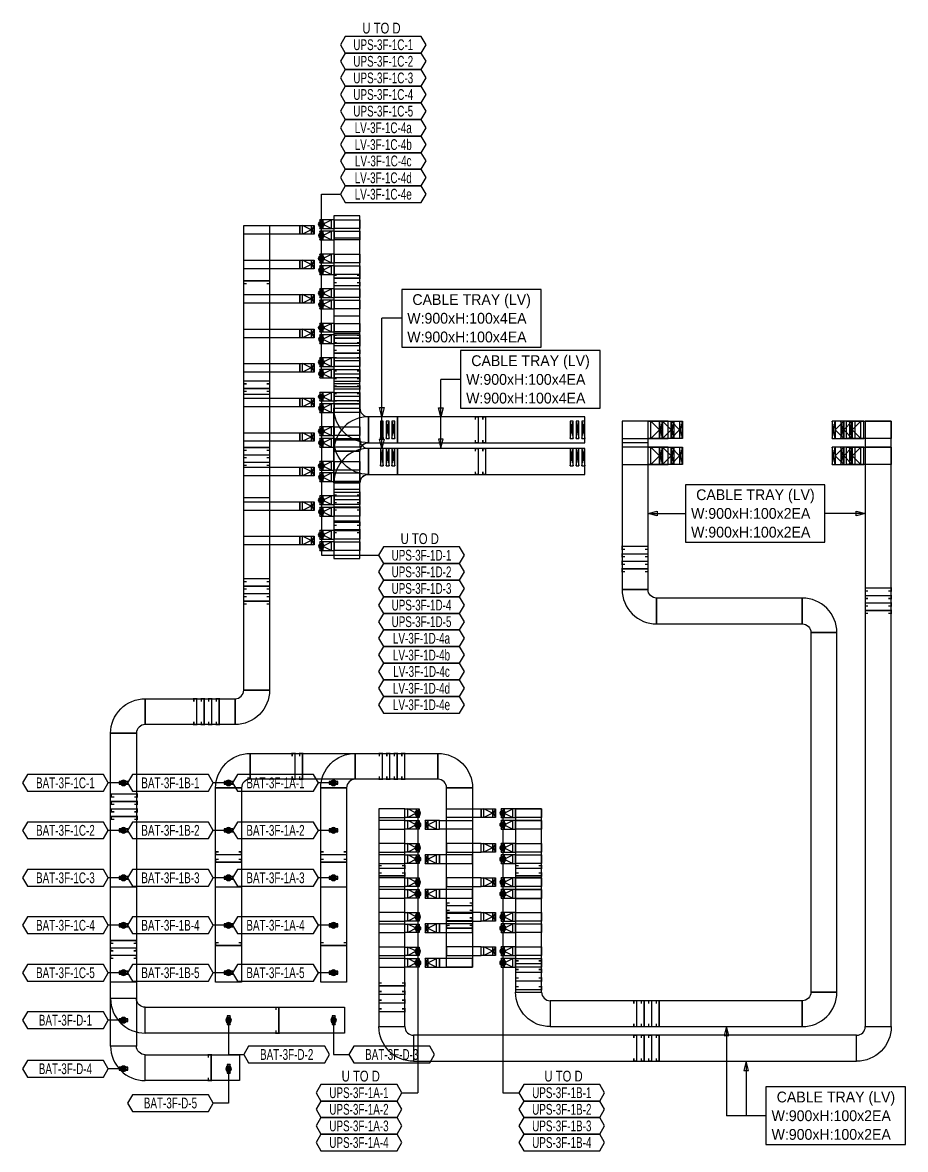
# Model space of a CAD drawing. Header units: millimetres. Extents: x 31670 to 374393, y -351975 to 839589.
# Drawn here: x 278415 to 309096, y 383980 to 423160 of the extents above; entities that cross this region are included whole.
import ezdxf
from ezdxf.enums import TextEntityAlignment as Align

# ---------------------------------------------------------------- set-up
doc = ezdxf.new("R2010")
doc.units = ezdxf.units.MM
doc.header["$LTSCALE"] = 150
for name, color, linetype in [('-----26 Electrical Cable Tray_HV_N', 30, 'Continuous'), ('-----26 Electrical Cable Tray_LV_UPS1', 6, 'Continuous'), ('-----26 Electrical Cable Tray_LV_UPS2', 2, 'Continuous'), ('-----26 Electrical Cable Tray_LV_UPSBAT', 11, 'Continuous'), ('-----29 주기', 1, 'Continuous'), ('-----30 Text', 2, 'Continuous'), ('-----99 Cable Schedule', 2, 'Continuous')]:
    doc.layers.add(name, color=color, linetype=linetype)
doc.styles.add('ELEC', font='Dotum.ttf')

# ---------------------------------------------------------------- blocks, each defined once
blk = doc.blocks.new('A$550585017316')
at = {"color": 0}
for p, q in [((400, 300), (0, 300)), ((0, 300), (0, 0)), ((0, 0), (400, 0)), ((500, 300), (400, 300)), ((400, 0), (500, 0)), ((500, 0), (500, 300))]:
    blk.add_line(p, q, dxfattribs=at)
at = {"color": 8}
for p, q in [((100, 0), (0, 300)), ((0, 0), (100, 300)), ((100, 150), (400, 300)), ((100, 300), (100, 0)), ((100, 150), (400, 0)), ((400, 0), (400, 300))]:
    blk.add_line(p, q, dxfattribs=at)
blk = doc.blocks.new('A$495596483691')
at = {"color": 0}
for p, q in [((100, 600), (0, 600)), ((0, 600), (0, 0)), ((500, 600), (100, 600)), ((500, 0), (500, 600)), ((0, 0), (100, 0)), ((100, 0), (500, 0))]:
    blk.add_line(p, q, dxfattribs=at)
at = {"color": 8}
for p, q in [((400, 300), (100, 600)), ((100, 600), (100, 0)), ((400, 0), (400, 600)), ((400, 600), (500, 0)), ((500, 600), (400, 0)), ((400, 300), (100, 0))]:
    blk.add_line(p, q, dxfattribs=at)
blk = doc.blocks.new('A$C9a0ab699')
h = blk.add_hatch(color=0)
edge = h.paths.add_edge_path()
edge.add_arc((64, 64), 64, -360, 0, ccw=False)
at = {"color": 0}
blk.add_circle((64, 64), 64, dxfattribs=at)

msp = doc.modelspace()

# ---------------------------------------------------------------- linework, layer by layer
at = {"layer": '-----26 Electrical Cable Tray_HV_N', "color": 1}
for p, q in [((291590, 412878), (290905, 412878)), ((293637, 410753), (292952, 410753)), ((303565, 385154), (302880, 385154)), ((304250, 385151), (303565, 385151))]:
    msp.add_line(p, q, dxfattribs=at)
for points in [[(296436, 411878), (296436, 413878), (291590, 413878), (291590, 411878)], [(298483, 409753), (298483, 411753), (293637, 411753), (293637, 409753)], [(306299, 405093), (306299, 407093), (301453, 407093), (301453, 405093)]]:
    msp.add_lwpolyline(points, close=True, dxfattribs=at)
for points in [[(290905, 409452), (290825, 409772), (290985, 409772), (290905, 409452), (290905, 412878)], [(292952, 409450), (292872, 409770), (293032, 409770), (292952, 409450), (292952, 410753)], [(290905, 408352), (290825, 408672), (290985, 408672), (290905, 408352), (290905, 409452)], [(292952, 408352), (293032, 408672), (292872, 408672), (292952, 408352), (292952, 409452)], [(300150, 406093), (300470, 406173), (300470, 406013), (300150, 406093), (301453, 406093)], [(307700, 406093), (307380, 406013), (307380, 406173), (307700, 406093), (306299, 406093)], [(303565, 387050), (303485, 386730), (303645, 386730), (303565, 387050), (303565, 385151)]]:
    msp.add_lwpolyline(points, dxfattribs=at)
at = {"layer": '-----26 Electrical Cable Tray_HV_N', "color": 1, "elevation": 0}
msp.add_lwpolyline([(302880, 388263), (302800, 387943), (302960, 387943), (302880, 388263), (302880, 385154)], dxfattribs=at)
msp.add_lwpolyline([(309096, 384154), (309096, 386154), (304250, 386154), (304250, 384154)], close=True, dxfattribs=at)
at = {"layer": '-----26 Electrical Cable Tray_LV_UPS1', "elevation": 0}
for points in [[(289236, 409752), (290136, 409752), (290136, 416445), (289236, 416445)], [(289251, 416302), (290136, 416302), (290136, 416002), (289251, 416002)], [(289251, 415102), (290136, 415102), (290136, 414802), (289251, 414802)], [(289251, 413902), (290136, 413902), (290136, 413602), (289251, 413602)], [(289236, 409752), (290136, 409752), (290136, 412948), (289236, 412948)], [(289251, 412702), (290136, 412702), (290136, 412402), (289251, 412402)], [(289251, 411502), (290136, 411502), (290136, 411202), (289251, 411202)], [(289236, 409752), (290136, 409752), (290136, 410596), (289236, 410596)], [(289251, 410302), (290136, 410302), (290136, 410002), (289251, 410002)], [(290436, 409452), (290436, 408552), (291450, 408552), (291450, 409452)], [(290436, 409452), (290436, 408552), (291450, 408552), (291450, 409452)], [(291450, 409450), (291450, 408550), (297950, 408550), (297950, 409450)], [(291450, 409450), (291450, 408550), (297950, 408550), (297950, 409450)], [(289251, 409102), (290136, 409102), (290136, 408802), (289251, 408802)], [(290950, 408702), (290950, 409302), (290850, 409302), (290850, 408702)], [(291150, 408702), (291150, 409302), (291050, 409302), (291050, 408702)], [(291350, 408702), (291350, 409302), (291250, 409302), (291250, 408702)], [(297550, 408700), (297550, 409300), (297450, 409300), (297450, 408700)], [(297750, 408700), (297750, 409300), (297650, 409300), (297650, 408700)], [(297950, 408700), (297950, 409300), (297850, 409300), (297850, 408700)], [(300850, 409300), (299250, 409300), (299250, 408700), (300850, 408700)], [(300550, 409300), (299250, 409300), (299250, 408700), (300550, 408700)], [(300250, 409300), (299250, 409300), (299250, 408700), (300250, 408700)], [(307050, 409300), (308600, 409300), (308600, 408700), (307050, 408700)], [(307350, 409300), (308600, 409300), (308600, 408700), (307350, 408700)], [(307650, 409300), (308600, 409300), (308600, 408700), (307650, 408700)], [(289236, 406940), (290136, 406940), (290136, 408252), (289236, 408252)], [(289236, 404525), (290136, 404525), (290136, 408252), (289236, 408252)], [(289251, 407902), (290136, 407902), (290136, 407602), (289251, 407602)], [(289251, 406702), (290136, 406702), (290136, 406402), (289251, 406402)], [(289251, 405502), (290136, 405502), (290136, 405202), (289251, 405202)], [(305512, 402250), (305512, 403150), (300450, 403150), (300450, 402250)], [(305512, 402250), (305512, 403150), (300450, 403150), (300450, 402250)], [(305812, 389450), (306712, 389450), (306712, 401950), (305812, 401950)], [(305812, 389450), (306712, 389450), (306712, 401950), (305812, 401950)], [(291699, 395819), (290800, 395819), (290800, 395519), (291699, 395519)], [(290800, 388250), (291700, 388250), (291700, 395819), (290800, 395819)], [(295551, 395821), (296451, 395821), (296451, 395521), (295551, 395521)], [(295551, 389450), (296451, 389450), (296451, 395819), (295551, 395819)], [(291699, 394619), (290800, 394619), (290800, 394319), (291699, 394319)], [(295551, 394621), (296451, 394621), (296451, 394321), (295551, 394321)], [(291699, 393419), (290800, 393419), (290800, 393119), (291699, 393119)], [(295551, 393421), (296451, 393421), (296451, 393121), (295551, 393121)], [(295551, 392706), (296451, 392706), (296451, 393421), (295551, 393421)], [(295551, 389450), (296451, 389450), (296451, 393419), (295551, 393419)], [(291699, 392219), (290800, 392219), (290800, 391919), (291699, 391919)], [(295551, 392221), (296451, 392221), (296451, 391921), (295551, 391921)], [(291699, 391019), (290800, 391019), (290800, 390719), (291699, 390719)], [(295551, 391021), (296451, 391021), (296451, 390721), (295551, 390721)]]:
    msp.add_lwpolyline(points, close=True, dxfattribs=at)
at = {"layer": '-----26 Electrical Cable Tray_LV_UPS1', "ltscale": 7.5, "const_width": 50, "elevation": 0}
for points in [[(289336, 414112), (289236, 414112), (289236, 414012), (290136, 414012), (290136, 414112), (290036, 414112)], [(289336, 411765), (289236, 411765), (289236, 411665), (290136, 411665), (290136, 411765), (290036, 411765)], [(289336, 411506), (289236, 411506), (289236, 411406), (290136, 411406), (290136, 411506), (290036, 411506)], [(289336, 410523), (289236, 410523), (289236, 410423), (290136, 410423), (290136, 410523), (290036, 410523)], [(289336, 410264), (289236, 410264), (289236, 410164), (290136, 410164), (290136, 410264), (290036, 410264)], [(289336, 410004), (289236, 410004), (289236, 409904), (290136, 409904), (290136, 410004), (290036, 410004)], [(294150, 409350), (294150, 409450), (294250, 409450), (294250, 408550), (294150, 408550), (294150, 408650)], [(294410, 409350), (294410, 409450), (294510, 409450), (294510, 408550), (294410, 408550), (294410, 408650)], [(289336, 406730), (289236, 406730), (289236, 406830), (290136, 406830), (290136, 406730), (290036, 406730)], [(289336, 405682), (289236, 405682), (289236, 405782), (290136, 405782), (290136, 405682), (290036, 405682)], [(299350, 404586), (299250, 404586), (299250, 404686), (300150, 404686), (300150, 404586), (300050, 404586)], [(307800, 403137), (307700, 403137), (307700, 403237), (308600, 403237), (308600, 403137), (308500, 403137)], [(291600, 393592), (291700, 393592), (291700, 393492), (290800, 393492), (290800, 393592), (290900, 393592)], [(296351, 393592), (296451, 393592), (296451, 393492), (295551, 393492), (295551, 393592), (295651, 393592)], [(296351, 389938), (296451, 389938), (296451, 389838), (295551, 389838), (295551, 389938), (295651, 389938)], [(296351, 389638), (296451, 389638), (296451, 389538), (295551, 389538), (295551, 389638), (295651, 389638)], [(291600, 389171), (291700, 389171), (291700, 389071), (290800, 389071), (290800, 389171), (290900, 389171)], [(300176, 389050), (300176, 389150), (300276, 389150), (300276, 388250), (300176, 388250), (300176, 388350)], [(291600, 388871), (291700, 388871), (291700, 388771), (290800, 388771), (290800, 388871), (290900, 388871)], [(300176, 387850), (300176, 387950), (300276, 387950), (300276, 387050), (300176, 387050), (300176, 387150)]]:
    msp.add_lwpolyline(points, dxfattribs=at)
at = {"layer": '-----26 Electrical Cable Tray_LV_UPS1', "elevation": 0}
for points in [[(290136, 409752), (290136, 409752, 0.414214), (290436, 409452), (290436, 409452), (290436, 408552, -0.414214), (289236, 409752)], [(290136, 409752), (290136, 409752, 0.414214), (290436, 409452), (290436, 409452), (290436, 408552, -0.414214), (289236, 409752)], [(290136, 408252), (289236, 408252), (289236, 408252), (289236, 409752), (290136, 409752, 0.414214), (290436, 409452), (290436, 408552), (290436, 408552, 0.414214)], [(290136, 408252), (290136, 408252, -0.414214), (290436, 408552), (290436, 408552), (290436, 409452, 0.414214), (289236, 408252)], [(300450, 403150), (300450, 403150, -0.414214), (300150, 403450), (300150, 403450), (299250, 403450, 0.414214), (300450, 402250)], [(300450, 403150), (300450, 403150, -0.414214), (300150, 403450), (300150, 403450), (299250, 403450, 0.414214), (300450, 402250)], [(305512, 402250), (305512, 402250, -0.414214), (305812, 401950), (305812, 401950), (306712, 401950, 0.414214), (305512, 403150)], [(305512, 402250), (305512, 402250, -0.414214), (305812, 401950), (305812, 401950), (306712, 401950, 0.414214), (305512, 403150)], [(305812, 389450), (305812, 389450, -0.414214), (305512, 389150), (305512, 389150), (305512, 388250, 0.414214), (306712, 389450)], [(305812, 389450), (305812, 389450, -0.414214), (305512, 389150), (305512, 389150), (305512, 388250, 0.414214), (306712, 389450)]]:
    msp.add_lwpolyline(points, format="xyb", close=True, dxfattribs=at)
for points in [[(290850, 408702), (290950, 409302)], [(290850, 409302), (290950, 408702)], [(291050, 408702), (291150, 409302)], [(291050, 409302), (291150, 408702)], [(291250, 408702), (291350, 409302)], [(291250, 409302), (291350, 408702)], [(297450, 408700), (297550, 409300)], [(297450, 409300), (297550, 408700)], [(297650, 408700), (297750, 409300)], [(297650, 409300), (297750, 408700)], [(297850, 408700), (297950, 409300)], [(297850, 409300), (297950, 408700)]]:
    msp.add_lwpolyline(points, dxfattribs=at)
at = {"layer": '-----26 Electrical Cable Tray_LV_UPS1'}
for points in [[(300150, 409300), (299250, 409300), (299250, 403450), (300150, 403450)], [(300150, 409300), (299250, 409300), (299250, 403450), (300150, 403450)], [(307700, 388250), (308600, 388250), (308600, 409300), (307700, 409300)], [(307700, 388250), (308600, 388250), (308600, 409300), (307700, 409300)], [(290800, 388250), (291700, 388250), (291700, 393419), (290800, 393419)], [(296751, 389150), (296751, 388250), (305512, 388250), (305512, 389150)], [(296751, 389150), (296751, 388250), (305512, 388250), (305512, 389150)], [(292000, 387950), (292000, 387050), (307400, 387050), (307400, 387950)], [(292000, 387950), (292000, 387050), (307400, 387050), (307400, 387950)]]:
    msp.add_lwpolyline(points, close=True, dxfattribs=at)
at = {"layer": '-----26 Electrical Cable Tray_LV_UPS1', "ltscale": 7.5, "const_width": 50}
for points in [[(299350, 404846), (299250, 404846), (299250, 404946), (300150, 404946), (300150, 404846), (300050, 404846)], [(307800, 403397), (307700, 403397), (307700, 403497), (308600, 403497), (308600, 403397), (308500, 403397)], [(300436, 389050), (300436, 389150), (300536, 389150), (300536, 388250), (300436, 388250), (300436, 388350)], [(300436, 387850), (300436, 387950), (300536, 387950), (300536, 387050), (300436, 387050), (300436, 387150)]]:
    msp.add_lwpolyline(points, dxfattribs=at)
at = {"layer": '-----26 Electrical Cable Tray_LV_UPS1'}
for points in [[(296451, 389450), (296451, 389450, 0.414214), (296751, 389150), (296751, 389150), (296751, 388250, -0.414214), (295551, 389450)], [(296451, 389450), (296451, 389450, 0.414214), (296751, 389150), (296751, 389150), (296751, 388250, -0.414214), (295551, 389450)], [(291700, 388250), (291700, 388250, 0.414214), (292000, 387950), (292000, 387950), (292000, 387050, -0.414214), (290800, 388250)], [(291700, 388250), (291700, 388250, 0.414214), (292000, 387950), (292000, 387950), (292000, 387050, -0.414214), (290800, 388250)], [(307400, 387950), (307400, 387950, 0.414214), (307700, 388250), (307700, 388250), (308600, 388250, -0.414214), (307400, 387050)], [(307400, 387950), (307400, 387950, 0.414214), (307700, 388250), (307700, 388250), (308600, 388250, -0.414214), (307400, 387050)]]:
    msp.add_lwpolyline(points, format="xyb", close=True, dxfattribs=at)
at = {"layer": '-----26 Electrical Cable Tray_LV_UPS2'}
for points in [[(289236, 408652), (290136, 408652), (290136, 415996), (289236, 415996)], [(289236, 408652), (290136, 408652), (290136, 415666), (289236, 415666)], [(289236, 408652), (290136, 408652), (290136, 412352), (289236, 412352)], [(289236, 408652), (290136, 408652), (290136, 410499), (289236, 410499)], [(290436, 408352), (290436, 407452), (291450, 407452), (291450, 408352)], [(290436, 408352), (290436, 407452), (291450, 407452), (291450, 408352)], [(290950, 407752), (290950, 408352), (290850, 408352), (290850, 407752)], [(291150, 407752), (291150, 408352), (291050, 408352), (291050, 407752)], [(291350, 407752), (291350, 408352), (291250, 408352), (291250, 407752)], [(291450, 408350), (291450, 407450), (297950, 407450), (297950, 408350)], [(291450, 408350), (291450, 407450), (297950, 407450), (297950, 408350)], [(297550, 407750), (297550, 408350), (297450, 408350), (297450, 407750)], [(297750, 407750), (297750, 408350), (297650, 408350), (297650, 407750)], [(297950, 407750), (297950, 408350), (297850, 408350), (297850, 407750)], [(300150, 408550), (299250, 408550), (299250, 403450), (300150, 403450)], [(300150, 408550), (299250, 408550), (299250, 403450), (300150, 403450)], [(300850, 408400), (299250, 408400), (299250, 407800), (300850, 407800)], [(300550, 408400), (299250, 408400), (299250, 407800), (300550, 407800)], [(300250, 408400), (299250, 408400), (299250, 407800), (300250, 407800)], [(307700, 388250), (308600, 388250), (308600, 408400), (307700, 408400)], [(307700, 388250), (308600, 388250), (308600, 408400), (307700, 408400)], [(289236, 405840), (290136, 405840), (290136, 407152), (289236, 407152)], [(289236, 404525), (290136, 404525), (290136, 407152), (289236, 407152)], [(290800, 388250), (291700, 388250), (291700, 393019), (290800, 393019)], [(296751, 389150), (296751, 388250), (305512, 388250), (305512, 389150)], [(296751, 389150), (296751, 388250), (305512, 388250), (305512, 389150)], [(292000, 387950), (292000, 387050), (307400, 387050), (307400, 387950)], [(292000, 387950), (292000, 387050), (307400, 387050), (307400, 387950)]]:
    msp.add_lwpolyline(points, close=True, dxfattribs=at)
at = {"layer": '-----26 Electrical Cable Tray_LV_UPS2', "elevation": 0}
for points in [[(289251, 415902), (290136, 415902), (290136, 415602), (289251, 415602)], [(289251, 414702), (290136, 414702), (290136, 414402), (289251, 414402)], [(289251, 413502), (290136, 413502), (290136, 413202), (289251, 413202)], [(289251, 412302), (290136, 412302), (290136, 412002), (289251, 412002)], [(289251, 411102), (290136, 411102), (290136, 410802), (289251, 410802)], [(289251, 409902), (290136, 409902), (290136, 409602), (289251, 409602)], [(289251, 408702), (290136, 408702), (290136, 408402), (289251, 408402)], [(307050, 408400), (308600, 408400), (308600, 407800), (307050, 407800)], [(307350, 408400), (308600, 408400), (308600, 407800), (307350, 407800)], [(307650, 408400), (308600, 408400), (308600, 407800), (307650, 407800)], [(289251, 407502), (290136, 407502), (290136, 407202), (289251, 407202)], [(289251, 406302), (290136, 406302), (290136, 406002), (289251, 406002)], [(289251, 405102), (290136, 405102), (290136, 404802), (289251, 404802)], [(305512, 402250), (305512, 403150), (300450, 403150), (300450, 402250)], [(305512, 402250), (305512, 403150), (300450, 403150), (300450, 402250)], [(305812, 389450), (306712, 389450), (306712, 401950), (305812, 401950)], [(305812, 389450), (306712, 389450), (306712, 401950), (305812, 401950)], [(291699, 395419), (290800, 395419), (290800, 395119), (291699, 395119)], [(290800, 388250), (291700, 388250), (291700, 395419), (290800, 395419)], [(295551, 395421), (296451, 395421), (296451, 395121), (295551, 395121)], [(295551, 389450), (296451, 389450), (296451, 395419), (295551, 395419)], [(291699, 394219), (290800, 394219), (290800, 393919), (291699, 393919)], [(295551, 394221), (296451, 394221), (296451, 393921), (295551, 393921)], [(291699, 393019), (290800, 393019), (290800, 392719), (291699, 392719)], [(295551, 393021), (296451, 393021), (296451, 392706), (295551, 392706)], [(295551, 392706), (296451, 392706), (296451, 393021), (295551, 393021)], [(295551, 389450), (296451, 389450), (296451, 393019), (295551, 393019)], [(291699, 391819), (290800, 391819), (290800, 391519), (291699, 391519)], [(295551, 391821), (296451, 391821), (296451, 391521), (295551, 391521)], [(291699, 390619), (290800, 390619), (290800, 390319), (291699, 390319)], [(295551, 390621), (296451, 390621), (296451, 390321), (295551, 390321)]]:
    msp.add_lwpolyline(points, close=True, dxfattribs=at)
at = {"layer": '-----26 Electrical Cable Tray_LV_UPS2', "ltscale": 7.5, "const_width": 50, "elevation": 0}
for points in [[(289336, 414372), (289236, 414372), (289236, 414272), (290136, 414272), (290136, 414372), (290036, 414372)], [(289336, 412285), (289236, 412285), (289236, 412185), (290136, 412185), (290136, 412285), (290036, 412285)], [(289336, 412025), (289236, 412025), (289236, 411925), (290136, 411925), (290136, 412025), (290036, 412025)], [(289336, 411043), (289236, 411043), (289236, 410943), (290136, 410943), (290136, 411043), (290036, 411043)], [(289336, 410783), (289236, 410783), (289236, 410683), (290136, 410683), (290136, 410783), (290036, 410783)], [(294150, 408250), (294150, 408350), (294250, 408350), (294250, 407450), (294150, 407450), (294150, 407550)], [(294410, 408250), (294410, 408350), (294510, 408350), (294510, 407450), (294410, 407450), (294410, 407550)], [(289336, 406470), (289236, 406470), (289236, 406570), (290136, 406570), (290136, 406470), (290036, 406470)], [(289336, 406210), (289236, 406210), (289236, 406310), (290136, 406310), (290136, 406210), (290036, 406210)], [(289336, 405422), (289236, 405422), (289236, 405522), (290136, 405522), (290136, 405422), (290036, 405422)], [(299350, 404326), (299250, 404326), (299250, 404426), (300150, 404426), (300150, 404326), (300050, 404326)], [(299350, 404067), (299250, 404067), (299250, 404167), (300150, 404167), (300150, 404067), (300050, 404067)], [(307800, 402878), (307700, 402878), (307700, 402978), (308600, 402978), (308600, 402878), (308500, 402878)], [(307800, 402618), (307700, 402618), (307700, 402718), (308600, 402718), (308600, 402618), (308500, 402618)], [(291600, 393851), (291700, 393851), (291700, 393751), (290800, 393751), (290800, 393851), (290900, 393851)], [(296351, 393851), (296451, 393851), (296451, 393751), (295551, 393751), (295551, 393851), (295651, 393851)], [(296351, 390538), (296451, 390538), (296451, 390438), (295551, 390438), (295551, 390538), (295651, 390538)], [(296351, 390238), (296451, 390238), (296451, 390138), (295551, 390138), (295551, 390238), (295651, 390238)], [(291600, 389771), (291700, 389771), (291700, 389671), (290800, 389671), (290800, 389771), (290900, 389771)], [(291600, 389471), (291700, 389471), (291700, 389371), (290800, 389371), (290800, 389471), (290900, 389471)], [(299657, 389050), (299657, 389150), (299757, 389150), (299757, 388250), (299657, 388250), (299657, 388350)], [(299916, 389050), (299916, 389150), (300016, 389150), (300016, 388250), (299916, 388250), (299916, 388350)], [(299657, 387850), (299657, 387950), (299757, 387950), (299757, 387050), (299657, 387050), (299657, 387150)], [(299916, 387850), (299916, 387950), (300016, 387950), (300016, 387050), (299916, 387050), (299916, 387150)]]:
    msp.add_lwpolyline(points, dxfattribs=at)
at = {"layer": '-----26 Electrical Cable Tray_LV_UPS2'}
for points in [[(290136, 408652), (290136, 408652, 0.414214), (290436, 408352), (290436, 408352), (290436, 407452, -0.414214), (289236, 408652)], [(290136, 408652), (290136, 408652, 0.414214), (290436, 408352), (290436, 408352), (290436, 407452, -0.414214), (289236, 408652)], [(290136, 407152), (289236, 407152), (289236, 407152), (289236, 408652), (290136, 408652, 0.414214), (290436, 408352), (290436, 407452), (290436, 407452, 0.414214)], [(290136, 407152), (290136, 407152, -0.414214), (290436, 407452), (290436, 407452), (290436, 408352, 0.414214), (289236, 407152)], [(296451, 389450), (296451, 389450, 0.414214), (296751, 389150), (296751, 389150), (296751, 388250, -0.414214), (295551, 389450)], [(296451, 389450), (296451, 389450, 0.414214), (296751, 389150), (296751, 389150), (296751, 388250, -0.414214), (295551, 389450)], [(291700, 388250), (291700, 388250, 0.414214), (292000, 387950), (292000, 387950), (292000, 387050, -0.414214), (290800, 388250)], [(291700, 388250), (291700, 388250, 0.414214), (292000, 387950), (292000, 387950), (292000, 387050, -0.414214), (290800, 388250)], [(307400, 387950), (307400, 387950, 0.414214), (307700, 388250), (307700, 388250), (308600, 388250, -0.414214), (307400, 387050)], [(307400, 387950), (307400, 387950, 0.414214), (307700, 388250), (307700, 388250), (308600, 388250, -0.414214), (307400, 387050)]]:
    msp.add_lwpolyline(points, format="xyb", close=True, dxfattribs=at)
for points in [[(290850, 407752), (290950, 408352)], [(290850, 408352), (290950, 407752)], [(291050, 407752), (291150, 408352)], [(291050, 408352), (291150, 407752)], [(291250, 407752), (291350, 408352)], [(291250, 408352), (291350, 407752)]]:
    msp.add_lwpolyline(points, dxfattribs=at)
at = {"layer": '-----26 Electrical Cable Tray_LV_UPS2', "elevation": 0}
for points in [[(297450, 407750), (297550, 408350)], [(297450, 408350), (297550, 407750)], [(297650, 407750), (297750, 408350)], [(297650, 408350), (297750, 407750)], [(297850, 407750), (297950, 408350)], [(297850, 408350), (297950, 407750)]]:
    msp.add_lwpolyline(points, dxfattribs=at)
for points in [[(300450, 403150), (300450, 403150, -0.414214), (300150, 403450), (300150, 403450), (299250, 403450, 0.414214), (300450, 402250)], [(300450, 403150), (300450, 403150, -0.414214), (300150, 403450), (300150, 403450), (299250, 403450, 0.414214), (300450, 402250)], [(305512, 402250), (305512, 402250, -0.414214), (305812, 401950), (305812, 401950), (306712, 401950, 0.414214), (305512, 403150)], [(305512, 402250), (305512, 402250, -0.414214), (305812, 401950), (305812, 401950), (306712, 401950, 0.414214), (305512, 403150)], [(305812, 389450), (305812, 389450, -0.414214), (305512, 389150), (305512, 389150), (305512, 388250, 0.414214), (306712, 389450)], [(305812, 389450), (305812, 389450, -0.414214), (305512, 389150), (305512, 389150), (305512, 388250, 0.414214), (306712, 389450)]]:
    msp.add_lwpolyline(points, format="xyb", close=True, dxfattribs=at)
at = {"layer": '-----26 Electrical Cable Tray_LV_UPSBAT'}
for p, q in [((282075, 396775), (281775, 396675)), ((282075, 396675), (281775, 396775)), ((285725, 396775), (285425, 396675)), ((285725, 396675), (285425, 396775)), ((289375, 396775), (289075, 396675)), ((289375, 396675), (289075, 396775)), ((282075, 395125), (281775, 395025)), ((282075, 395025), (281775, 395125)), ((285725, 395125), (285425, 395025)), ((285725, 395025), (285425, 395125)), ((289375, 395125), (289075, 395025)), ((289375, 395025), (289075, 395125)), ((282075, 393475), (281775, 393375)), ((282075, 393375), (281775, 393475)), ((285725, 393475), (285425, 393375)), ((285725, 393375), (285425, 393475)), ((289375, 393475), (289075, 393375)), ((289375, 393375), (289075, 393475)), ((282075, 391825), (281775, 391725)), ((282075, 391725), (281775, 391825)), ((285725, 391825), (285425, 391725)), ((285725, 391725), (285425, 391825)), ((289375, 391825), (289075, 391725)), ((289375, 391725), (289075, 391825)), ((282075, 390175), (281775, 390075)), ((282075, 390075), (281775, 390175)), ((285725, 390175), (285425, 390075)), ((285725, 390075), (285425, 390175)), ((289375, 390175), (289075, 390075)), ((289375, 390075), (289075, 390175)), ((282075, 388525), (281775, 388425)), ((282075, 388425), (281775, 388525)), ((285525, 388625), (285625, 388325)), ((285625, 388625), (285525, 388325)), ((289175, 388625), (289275, 388325)), ((289275, 388625), (289175, 388325)), ((282075, 386836), (281775, 386736)), ((282075, 386736), (281775, 386836)), ((285525, 386936), (285625, 386636)), ((285625, 386936), (285525, 386636))]:
    msp.add_line(p, q, dxfattribs=at)
for points in [[(286100, 416100), (288049, 416100), (288049, 415800), (286100, 415800)], [(286100, 416100), (287000, 416100), (287000, 399952), (286100, 399952)], [(286100, 414900), (288049, 414900), (288049, 414600), (286100, 414600)], [(286100, 413700), (288049, 413700), (288049, 413400), (286100, 413400)], [(286100, 412500), (288049, 412500), (288049, 412200), (286100, 412200)], [(286100, 412500), (287000, 412500), (287000, 399952), (286100, 399952)], [(286100, 411300), (288049, 411300), (288049, 411000), (286100, 411000)], [(286100, 410245), (287000, 410245), (287000, 399952), (286100, 399952)], [(286100, 410100), (288049, 410100), (288049, 409800), (286100, 409800)], [(286100, 408900), (288049, 408900), (288049, 408600), (286100, 408600)], [(286100, 407700), (288049, 407700), (288049, 407400), (286100, 407400)], [(286100, 406645), (287000, 406645), (287000, 399952), (286100, 399952)], [(286100, 406500), (288049, 406500), (288049, 406200), (286100, 406200)], [(286100, 405300), (288049, 405300), (288049, 405000), (286100, 405000)], [(286325, 396850), (286325, 397750), (292852, 397750), (292852, 396850)], [(286325, 396850), (286325, 397750), (292852, 397750), (292852, 396850)], [(289975, 396850), (289975, 397750), (292852, 397750), (292852, 396850)], [(289975, 396850), (289975, 397750), (292852, 397750), (292852, 396850)], [(285125, 396550), (286025, 396550), (286025, 389800), (285125, 389800)], [(285125, 396550), (286025, 396550), (286025, 393100), (285125, 393100)], [(288775, 396550), (289675, 396550), (289675, 389800), (288775, 389800)], [(288775, 396550), (289675, 396550), (289675, 393100), (288775, 393100)], [(282075, 390075), (282075, 390175), (281775, 390175), (281775, 390075)], [(285725, 390075), (285725, 390175), (285425, 390175), (285425, 390075)], [(289375, 390075), (289375, 390175), (289075, 390175), (289075, 390075)]]:
    msp.add_lwpolyline(points, close=True, dxfattribs=at)
at = {"layer": '-----26 Electrical Cable Tray_LV_UPSBAT', "ltscale": 7.5, "const_width": 50}
for points in [[(286200, 414078), (286100, 414078), (286100, 414178), (287000, 414178), (287000, 414078), (286900, 414078)], [(286200, 410597), (286100, 410597), (286100, 410697), (287000, 410697), (287000, 410597), (286900, 410597)], [(286200, 408287), (286100, 408287), (286100, 408387), (287000, 408387), (287000, 408287), (286900, 408287)], [(286200, 403723), (286100, 403723), (286100, 403823), (287000, 403823), (287000, 403723), (286900, 403723)], [(291594, 396950), (291594, 396850), (291694, 396850), (291694, 397750), (291594, 397750), (291594, 397650)]]:
    msp.add_lwpolyline(points, dxfattribs=at)
at = {"layer": '-----26 Electrical Cable Tray_LV_UPSBAT', "ltscale": 7.5, "const_width": 50, "elevation": 0}
for points in [[(286200, 410337), (286100, 410337), (286100, 410437), (287000, 410437), (287000, 410337), (286900, 410337)], [(286200, 408028), (286100, 408028), (286100, 408128), (287000, 408128), (287000, 408028), (286900, 408028)], [(286200, 407768), (286100, 407768), (286100, 407868), (287000, 407868), (287000, 407768), (286900, 407768)], [(286200, 403463), (286100, 403463), (286100, 403563), (287000, 403563), (287000, 403463), (286900, 403463)], [(286200, 403203), (286100, 403203), (286100, 403303), (287000, 403303), (287000, 403203), (286900, 403203)], [(286200, 402943), (286100, 402943), (286100, 403043), (287000, 403043), (287000, 402943), (286900, 402943)], [(284366, 399550), (284366, 399650), (284466, 399650), (284466, 398750), (284366, 398750), (284366, 398850)], [(284626, 399550), (284626, 399650), (284726, 399650), (284726, 398750), (284626, 398750), (284626, 398850)], [(284886, 399550), (284886, 399650), (284986, 399650), (284986, 398750), (284886, 398750), (284886, 398850)], [(285146, 399550), (285146, 399650), (285246, 399650), (285246, 398750), (285146, 398750), (285146, 398850)], [(287783, 396950), (287783, 396850), (287883, 396850), (287883, 397750), (287783, 397750), (287783, 397650)], [(288043, 396950), (288043, 396850), (288143, 396850), (288143, 397750), (288043, 397750), (288043, 397650)], [(290814, 396950), (290814, 396850), (290914, 396850), (290914, 397750), (290814, 397750), (290814, 397650)], [(291074, 396950), (291074, 396850), (291174, 396850), (291174, 397750), (291074, 397750), (291074, 397650)], [(291334, 396950), (291334, 396850), (291434, 396850), (291434, 397750), (291334, 397750), (291334, 397650)], [(282304, 396237), (282404, 396237), (282404, 396337), (281504, 396337), (281504, 396237), (281604, 396237)], [(282304, 395978), (282404, 395978), (282404, 396078), (281504, 396078), (281504, 395978), (281604, 395978)], [(282304, 395718), (282404, 395718), (282404, 395818), (281504, 395818), (281504, 395718), (281604, 395718)], [(282304, 395458), (282404, 395458), (282404, 395558), (281504, 395558), (281504, 395458), (281604, 395458)], [(285925, 394329), (286025, 394329), (286025, 394229), (285125, 394229), (285125, 394329), (285225, 394329)], [(289575, 394329), (289675, 394329), (289675, 394229), (288775, 394229), (288775, 394329), (288875, 394329)], [(285925, 394069), (286025, 394069), (286025, 393969), (285125, 393969), (285125, 394069), (285225, 394069)], [(289575, 394069), (289675, 394069), (289675, 393969), (288775, 393969), (288775, 394069), (288875, 394069)], [(293252, 392553), (293152, 392553), (293152, 392453), (294052, 392453), (294052, 392553), (293952, 392553)], [(293252, 392293), (293152, 392293), (293152, 392193), (294052, 392193), (294052, 392293), (293952, 392293)], [(293252, 392034), (293152, 392034), (293152, 391934), (294052, 391934), (294052, 392034), (293952, 392034)], [(293252, 391774), (293152, 391774), (293152, 391674), (294052, 391674), (294052, 391774), (293952, 391774)], [(282275, 391145), (282375, 391145), (282375, 391245), (281475, 391245), (281475, 391145), (281575, 391145)], [(282275, 390885), (282375, 390885), (282375, 390985), (281475, 390985), (281475, 390885), (281575, 390885)], [(285925, 391172), (286025, 391172), (286025, 391072), (285125, 391072), (285125, 391172), (285225, 391172)], [(289575, 391172), (289675, 391172), (289675, 391072), (288775, 391072), (288775, 391172), (288875, 391172)], [(282275, 390626), (282375, 390626), (282375, 390726), (281475, 390726), (281475, 390626), (281575, 390626)], [(287220, 388825), (287220, 388925), (287320, 388925), (287320, 388025), (287220, 388025), (287220, 388125)], [(284869, 387175), (284869, 387275), (284969, 387275), (284969, 386375), (284869, 386375), (284869, 386475)]]:
    msp.add_lwpolyline(points, dxfattribs=at)
at = {"layer": '-----26 Electrical Cable Tray_LV_UPSBAT', "elevation": 0}
for points in [[(282675, 398750), (282675, 398750, 0.414214), (282375, 398450), (282375, 398450), (281475, 398450, -0.414214), (282675, 399650)], [(282675, 398750), (282675, 398750, 0.414214), (282375, 398450), (282375, 398450), (281475, 398450, -0.414214), (282675, 399650)], [(282675, 398750), (282675, 398750, 0.414214), (282375, 398450), (282375, 398450), (281475, 398450, -0.414214), (282675, 399650)], [(282675, 398750), (282675, 398750, 0.414214), (282375, 398450), (282375, 398450), (281475, 398450, -0.414214), (282675, 399650)], [(285800, 399652), (285800, 399652, 0.414214), (286100, 399952), (286100, 399952), (287000, 399952, -0.414214), (285800, 398752)], [(285800, 399652), (285800, 399652, 0.414214), (286100, 399952), (286100, 399952), (287000, 399952, -0.414214), (285800, 398752)], [(285800, 399652), (285800, 399652, 0.414214), (286100, 399952), (286100, 399952), (287000, 399952, -0.414214), (285800, 398752)], [(285800, 399652), (285800, 399652, 0.414214), (286100, 399952), (286100, 399952), (287000, 399952, -0.414214), (285800, 398752)], [(282675, 388925), (282675, 388925, -0.414214), (282375, 389225), (282375, 389225), (281475, 389225, 0.414214), (282675, 388025)], [(282675, 387275), (282675, 387275, -0.414214), (282375, 387575), (282375, 387575), (281475, 387575, 0.414214), (282675, 386375)]]:
    msp.add_lwpolyline(points, format="xyb", close=True, dxfattribs=at)
for points in [[(285800, 399652), (285800, 398752), (282675, 398752), (282675, 399652)], [(285800, 399652), (285800, 398752), (282675, 398752), (282675, 399652)], [(285800, 399652), (285800, 398752), (282675, 398752), (282675, 399652)], [(285800, 399652), (285800, 398752), (282675, 398752), (282675, 399652)], [(281475, 398450), (282375, 398450), (282375, 393100), (281475, 393100)], [(281475, 398450), (282375, 398450), (282375, 387575), (281475, 387575)], [(281475, 398450), (282375, 398450), (282375, 389800), (281475, 389800)], [(281475, 398450), (282375, 398450), (282375, 389225), (281475, 389225)], [(282075, 396675), (282075, 396775), (281775, 396775), (281775, 396675)], [(285725, 396675), (285725, 396775), (285425, 396775), (285425, 396675)], [(289375, 396675), (289375, 396775), (289075, 396775), (289075, 396675)], [(293152, 396550), (294052, 396550), (294052, 390321), (293152, 390321)], [(293152, 396550), (294052, 396550), (294052, 390321), (293152, 390321)], [(293152, 396550), (294052, 396550), (294052, 390321), (293152, 390321)], [(293152, 396550), (294052, 396550), (294052, 390321), (293152, 390321)], [(293152, 395821), (294349, 395821), (294349, 395521), (293152, 395521)], [(292901, 395421), (294052, 395421), (294052, 395121), (292901, 395121)], [(282075, 395025), (282075, 395125), (281775, 395125), (281775, 395025)], [(285725, 395025), (285725, 395125), (285425, 395125), (285425, 395025)], [(289375, 395025), (289375, 395125), (289075, 395125), (289075, 395025)], [(294350, 394621), (293152, 394621), (293152, 394321), (294350, 394321)], [(294053, 394221), (292902, 394221), (292902, 393921), (294053, 393921)], [(282075, 393375), (282075, 393475), (281775, 393475), (281775, 393375)], [(285725, 393375), (285725, 393475), (285425, 393475), (285425, 393375)], [(289375, 393375), (289375, 393475), (289075, 393475), (289075, 393375)], [(294350, 393421), (293152, 393421), (293152, 393121), (294350, 393121)], [(294052, 393021), (292902, 393021), (292902, 392721), (294052, 392721)], [(294350, 392221), (293152, 392221), (293152, 391921), (294350, 391921)], [(282075, 391725), (282075, 391825), (281775, 391825), (281775, 391725)], [(285725, 391725), (285725, 391825), (285425, 391825), (285425, 391725)], [(289375, 391725), (289375, 391825), (289075, 391825), (289075, 391725)], [(294052, 391821), (292902, 391821), (292902, 391521), (294052, 391521)], [(294350, 391021), (293152, 391021), (293152, 390721), (294350, 390721)], [(294052, 390621), (292902, 390621), (292902, 390321), (294052, 390321)], [(282675, 388025), (282675, 388925), (289600, 388925), (289600, 388025)], [(282075, 388425), (282075, 388525), (281775, 388525), (281775, 388425)], [(285625, 388625), (285525, 388625), (285525, 388325), (285625, 388325)], [(289275, 388625), (289175, 388625), (289175, 388325), (289275, 388325)], [(282675, 386375), (282675, 387275), (285950, 387275), (285950, 386375)], [(282075, 386736), (282075, 386836), (281775, 386836), (281775, 386736)], [(285625, 386936), (285525, 386936), (285525, 386636), (285625, 386636)]]:
    msp.add_lwpolyline(points, close=True, dxfattribs=at)
at = {"layer": '-----26 Electrical Cable Tray_LV_UPSBAT'}
for points in [[(286325, 396850), (286325, 396850, 0.414214), (286025, 396550), (286025, 396550), (285125, 396550, -0.414214), (286325, 397750)], [(286325, 396850), (286325, 396850, 0.414214), (286025, 396550), (286025, 396550), (285125, 396550, -0.414214), (286325, 397750)], [(289975, 396850), (289975, 396850, 0.414214), (289675, 396550), (289675, 396550), (288775, 396550, -0.414214), (289975, 397750)], [(289975, 396850), (289975, 396850, 0.414214), (289675, 396550), (289675, 396550), (288775, 396550, -0.414214), (289975, 397750)], [(293152, 396550), (293152, 396550, 0.414214), (292852, 396850), (292852, 396850), (292852, 397750, -0.414214), (294052, 396550)], [(293152, 396550), (293152, 396550, 0.414214), (292852, 396850), (292852, 396850), (292852, 397750, -0.414214), (294052, 396550)], [(293152, 396550), (293152, 396550, 0.414214), (292852, 396850), (292852, 396850), (292852, 397750, -0.414214), (294052, 396550)], [(293152, 396550), (293152, 396550, 0.414214), (292852, 396850), (292852, 396850), (292852, 397750, -0.414214), (294052, 396550)]]:
    msp.add_lwpolyline(points, format="xyb", close=True, dxfattribs=at)
at = {"layer": '-----29 주기', "elevation": 0}
for points in [[(289627, 422678), (289461, 422389), (289627, 422100), (292273, 422100), (292440, 422389), (292273, 422678)], [(289627, 422100), (289461, 421812), (289627, 421523), (292273, 421523), (292440, 421812), (292273, 422100)], [(289627, 421523), (289461, 421234), (289627, 420945), (292273, 420945), (292440, 421234), (292273, 421523)], [(289627, 420945), (289461, 420657), (289627, 420368), (292273, 420368), (292440, 420657), (292273, 420945)], [(289627, 420368), (289461, 420079), (289627, 419790), (292273, 419790), (292440, 420079), (292273, 420368)], [(289627, 419790), (289461, 419502), (289627, 419213), (292273, 419213), (292440, 419502), (292273, 419790)], [(289627, 419213), (289461, 418924), (289627, 418635), (292273, 418635), (292440, 418924), (292273, 419213)], [(289627, 418635), (289461, 418347), (289627, 418058), (292273, 418058), (292440, 418347), (292273, 418635)], [(289627, 418058), (289461, 417769), (289627, 417480), (292273, 417480), (292440, 417769), (292273, 418058)], [(289627, 417480), (289461, 417192), (289627, 416903), (292273, 416903), (292440, 417192), (292273, 417480)], [(290956, 404928), (290790, 404640), (290956, 404351), (293602, 404351), (293769, 404640), (293602, 404928)], [(290956, 404351), (290790, 404062), (290956, 403773), (293602, 403773), (293769, 404062), (293602, 404351)], [(290956, 403773), (290790, 403485), (290956, 403196), (293602, 403196), (293769, 403485), (293602, 403773)], [(290956, 403196), (290790, 402907), (290956, 402618), (293602, 402618), (293769, 402907), (293602, 403196)], [(290956, 402618), (290790, 402330), (290956, 402041), (293602, 402041), (293769, 402330), (293602, 402618)], [(290956, 402041), (290790, 401752), (290956, 401463), (293602, 401463), (293769, 401752), (293602, 402041)], [(290956, 401463), (290790, 401175), (290956, 400886), (293602, 400886), (293769, 401175), (293602, 401463)], [(290956, 400886), (290790, 400597), (290956, 400308), (293602, 400308), (293769, 400597), (293602, 400886)], [(290956, 400308), (290790, 400020), (290956, 399731), (293602, 399731), (293769, 400020), (293602, 400308)], [(290956, 399731), (290790, 399442), (290956, 399153), (293602, 399153), (293769, 399442), (293602, 399731)], [(278582, 397014), (278415, 396725), (278582, 396436), (281228, 396436), (281395, 396725), (281228, 397014)], [(282232, 397014), (282065, 396725), (282232, 396436), (284878, 396436), (285045, 396725), (284878, 397014)], [(285882, 397014), (285715, 396725), (285882, 396436), (288528, 396436), (288695, 396725), (288528, 397014)], [(278582, 395364), (278415, 395075), (278582, 394786), (281228, 394786), (281395, 395075), (281228, 395364)], [(282232, 395364), (282065, 395075), (282232, 394786), (284878, 394786), (285045, 395075), (284878, 395364)], [(285882, 395364), (285715, 395075), (285882, 394786), (288528, 394786), (288695, 395075), (288528, 395364)], [(278582, 393714), (278415, 393425), (278582, 393136), (281228, 393136), (281395, 393425), (281228, 393714)], [(282232, 393714), (282065, 393425), (282232, 393136), (284878, 393136), (285045, 393425), (284878, 393714)], [(285882, 393714), (285715, 393425), (285882, 393136), (288528, 393136), (288695, 393425), (288528, 393714)], [(278582, 392064), (278415, 391775), (278582, 391486), (281228, 391486), (281395, 391775), (281228, 392064)], [(282232, 392064), (282065, 391775), (282232, 391486), (284878, 391486), (285045, 391775), (284878, 392064)], [(285882, 392064), (285715, 391775), (285882, 391486), (288528, 391486), (288695, 391775), (288528, 392064)], [(278582, 388764), (278415, 388475), (278582, 388186), (281228, 388186), (281395, 388475), (281228, 388764)], [(286272, 387572), (286105, 387283), (286272, 386994), (288918, 386994), (289085, 387283), (288918, 387572)], [(278582, 387075), (278415, 386786), (278582, 386498), (281228, 386498), (281395, 386786), (281228, 387075)], [(288783, 386243), (288616, 385954), (288783, 385665), (291429, 385665), (291596, 385954), (291429, 386243)], [(295831, 386243), (295664, 385954), (295831, 385665), (298477, 385665), (298643, 385954), (298477, 386243)], [(282232, 385883), (282065, 385595), (282232, 385306), (284878, 385306), (285045, 385595), (284878, 385883)], [(288783, 385665), (288616, 385376), (288783, 385088), (291429, 385088), (291596, 385376), (291429, 385665)], [(295831, 385665), (295664, 385376), (295831, 385088), (298477, 385088), (298643, 385376), (298477, 385665)], [(288783, 385088), (288616, 384799), (288783, 384510), (291429, 384510), (291596, 384799), (291429, 385088)], [(295831, 385088), (295664, 384799), (295831, 384510), (298477, 384510), (298643, 384799), (298477, 385088)], [(288783, 384510), (288616, 384221), (288783, 383933), (291429, 383933), (291596, 384221), (291429, 384510)], [(295831, 384510), (295664, 384221), (295831, 383933), (298477, 383933), (298643, 384221), (298477, 384510)]]:
    msp.add_lwpolyline(points, close=True, dxfattribs=at)
at = {"layer": '-----29 주기'}
for points in [[(278582, 390414), (278415, 390125), (278582, 389836), (281228, 389836), (281395, 390125), (281228, 390414)], [(282232, 390414), (282065, 390125), (282232, 389836), (284878, 389836), (285045, 390125), (284878, 390414)], [(285882, 390414), (285715, 390125), (285882, 389836), (288528, 389836), (288695, 390125), (288528, 390414)], [(289922, 387572), (289755, 387283), (289922, 386994), (292568, 386994), (292735, 387283), (292568, 387572)]]:
    msp.add_lwpolyline(points, close=True, dxfattribs=at)
at = {"layer": '-----99 Cable Schedule', "color": 1}
for p, q in [((292149, 395669), (292156, 385954, 0)), ((295104, 395661, 0), (295104, 385954, 0)), ((291596, 385954, 0), (292156, 385954, 0)), ((295104, 385954, 0), (295664, 385954, 0))]:
    msp.add_line(p, q, dxfattribs=at)
at = {"layer": '-----99 Cable Schedule', "color": 1, "elevation": 0}
for points in [[(288801, 410952), (288801, 417192), (289461, 417192)], [(288804, 410143), (288801, 404640), (290790, 404640)], [(281925, 396725), (281395, 396725)], [(285575, 396725), (285045, 396725)], [(289225, 396725), (288695, 396725)], [(281925, 395075), (281395, 395075)], [(285575, 395075), (285045, 395075)], [(289225, 395075), (288695, 395075)], [(281925, 393425), (281395, 393425)], [(285575, 393425), (285045, 393425)], [(289225, 393425), (288695, 393425)], [(281925, 391775), (281395, 391775)], [(285575, 391775), (285045, 391775)], [(289225, 391775), (288695, 391775)], [(281925, 388475), (281395, 388475)], [(285575, 388475), (285575, 387283), (286105, 387283)], [(281925, 386786), (281395, 386786)], [(285575, 386786), (285575, 385595), (285045, 385595)]]:
    msp.add_lwpolyline(points, dxfattribs=at)
at = {"layer": '-----99 Cable Schedule', "color": 1}
for points in [[(281925, 390125), (281395, 390125)], [(285575, 390125), (285045, 390125)], [(289225, 390125), (288695, 390125)], [(289225, 388475), (289225, 387283), (289755, 387283)]]:
    msp.add_lwpolyline(points, dxfattribs=at)

# ---------------------------------------------------------------- block references
at = {"layer": '-----26 Electrical Cable Tray_LV_UPS1'}
for p in [(288751, 416002), (288751, 414802), (288751, 413602), (288751, 412402), (288751, 411202), (288751, 410002), (288751, 408802), (288751, 407602), (288751, 406402), (288751, 405202), (295051, 395521, 0), (295051, 394321, 0), (295051, 393121, 0), (295051, 391921, 0), (295051, 390721, 0)]:
    msp.add_blockref('A$550585017316', p, dxfattribs=at)
at = {"layer": '-----26 Electrical Cable Tray_LV_UPS1', "xscale": -1, "rotation": 180}
for p in [(300150, 409300), (300550, 409300), (300850, 409300)]:
    msp.add_blockref('A$495596483691', p, dxfattribs=at)
at = {"layer": '-----26 Electrical Cable Tray_LV_UPS1', "rotation": 180}
for p in [(307050, 409300), (307350, 409300), (307650, 409300)]:
    msp.add_blockref('A$495596483691', p, dxfattribs=at)
at = {"layer": '-----26 Electrical Cable Tray_LV_UPS1', "xscale": -1}
for p in [(292199, 395519), (292199, 394319), (292199, 393119), (292199, 391919), (292199, 390719)]:
    msp.add_blockref('A$550585017316', p, dxfattribs=at)
at = {"layer": '-----26 Electrical Cable Tray_LV_UPS2'}
for p in [(288751, 415602), (288751, 414402), (288751, 413202), (288751, 412002), (288751, 410802), (288751, 409602), (288751, 408402), (288751, 407202), (288751, 406002), (288751, 404802), (295051, 395121, 0), (295051, 393921, 0), (295051, 392721, 0), (295051, 391521, 0), (295051, 390321, 0)]:
    msp.add_blockref('A$550585017316', p, dxfattribs=at)
at = {"layer": '-----26 Electrical Cable Tray_LV_UPS2', "xscale": -1, "rotation": 180}
for p in [(300150, 408400), (300550, 408400), (300850, 408400)]:
    msp.add_blockref('A$495596483691', p, dxfattribs=at)
at = {"layer": '-----26 Electrical Cable Tray_LV_UPS2', "rotation": 180}
for p in [(307050, 408400, 0), (307350, 408400, 0), (307650, 408400, 0)]:
    msp.add_blockref('A$495596483691', p, dxfattribs=at)
at = {"layer": '-----26 Electrical Cable Tray_LV_UPS2', "xscale": -1}
for p in [(292199, 395119), (292199, 393919), (292199, 392719), (292199, 391519), (292199, 390319)]:
    msp.add_blockref('A$550585017316', p, dxfattribs=at)
at = {"layer": '-----26 Electrical Cable Tray_LV_UPSBAT', "xscale": -1}
for p in [(288549, 415800), (288549, 414600), (288549, 413400), (288549, 412200), (288549, 411000), (288549, 409800), (288549, 408600), (288549, 407400), (288549, 406200), (288549, 405000), (294849, 395521, 0), (294849, 394321, 0), (294849, 393121, 0), (294849, 391921, 0), (294849, 390721, 0)]:
    msp.add_blockref('A$550585017316', p, dxfattribs=at)
at = {"layer": '-----26 Electrical Cable Tray_LV_UPSBAT'}
for p in [(292401, 395121, 0), (292401, 393921, 0), (292401, 392721, 0), (292401, 391521, 0), (292401, 390321, 0)]:
    msp.add_blockref('A$550585017316', p, dxfattribs=at)
at = {"layer": '-----99 Cable Schedule', "color": 1, "yscale": 1.5, "zscale": 1.5}
for p, xscale, rotation in [((288897, 416248), 1.5, 180), ((288897, 415048), 1.5, 180), ((288897, 413848), 1.5, 180), ((288897, 412648), 1.5, 180), ((288897, 411448), 1.5, 180), ((288897, 410248), 1.5, 180), ((288897, 409048), 1.5, 180), ((288897, 407848), 1.5, 180), ((288897, 406648), 1.5, 180), ((288897, 405448), 1.5, 180), ((281829, 396629), -1.5, 270), ((285479, 396629), -1.5, 270), ((289129, 396629), -1.5, 270), ((292053, 395765), -1.5, 180), ((295005, 395767, 0), -1.5, 180), ((281829, 394979), -1.5, 270), ((285479, 394979), -1.5, 270), ((289129, 394979), -1.5, 270), ((292053, 394565), -1.5, 180), ((295005, 394567, 0), -1.5, 180), ((281829, 393329), -1.5, 270), ((285479, 393329), -1.5, 270), ((289129, 393329), -1.5, 270), ((292053, 393365), -1.5, 180), ((295005, 393367, 0), -1.5, 180), ((281829, 391679), -1.5, 270), ((285479, 391679), -1.5, 270), ((289129, 391679), -1.5, 270), ((292053, 392165), -1.5, 180), ((295005, 392167, 0), -1.5, 180), ((292053, 390965), -1.5, 180), ((295005, 390967, 0), -1.5, 180), ((281829, 390029), -1.5, 270), ((285479, 390029), -1.5, 270), ((289129, 390029), -1.5, 270), ((281829, 388379), -1.5, 270), ((281829, 386690), -1.5, 270)]:
    msp.add_blockref('A$C9a0ab699', p, dxfattribs=dict(at, xscale=xscale, rotation=rotation))
for p, xscale in [((288894, 415656), -1.5), ((288894, 414456), -1.5), ((288894, 413256), -1.5), ((288894, 412056), -1.5), ((288894, 410856), -1.5), ((288894, 409656), -1.5), ((288894, 408456), -1.5), ((288894, 407256), -1.5), ((288894, 406056), -1.5), ((288894, 404856), -1.5), ((292056, 395173), 1.5), ((295008, 395175, 0), 1.5), ((292056, 393973), 1.5), ((295008, 393975, 0), 1.5), ((292056, 392773), 1.5), ((295008, 392775, 0), 1.5), ((292056, 391573), 1.5), ((295008, 391575, 0), 1.5), ((292056, 390373), 1.5), ((295008, 390375, 0), 1.5), ((285671, 388379), -1.5), ((289321, 388379), -1.5), ((285671, 386690), -1.5)]:
    msp.add_blockref('A$C9a0ab699', p, dxfattribs=dict(at, xscale=xscale))

# ---------------------------------------------------------------- texts
at = {"layer": '-----26 Electrical Cable Tray_LV_UPS1', "style": 'ELEC'}
for s, p in [('CABLE TRAY (LV)', (291962, 413528)), ('W:900xH:100x4EA', (291784, 412878)), ('CABLE TRAY (LV)', (294009, 411403)), ('W:900xH:100x4EA', (293831, 410753)), ('W:900xH:100x2EA', (301647, 405443)), ('W:900xH:100x2EA', (304444, 384504))]:
    msp.add_text(s, height=375, dxfattribs=at).set_placement(p, align=Align.MIDDLE_LEFT)
at = {"layer": '-----26 Electrical Cable Tray_LV_UPS2', "style": 'ELEC'}
for s, p in [('W:900xH:100x4EA', (291784, 412228)), ('W:900xH:100x4EA', (293831, 410103)), ('CABLE TRAY (LV)', (301825, 406743)), ('W:900xH:100x2EA', (301647, 406093)), ('CABLE TRAY (LV)', (304622, 385804)), ('W:900xH:100x2EA', (304444, 385154))]:
    msp.add_text(s, height=375, dxfattribs=at).set_placement(p, align=Align.MIDDLE_LEFT)
at = {"layer": '-----30 Text', "linetype": 'Continuous', "style": 'ELEC', "width": 0.7}
for s, p in [('UPS-3F-1C-1', (290950, 422389)), ('UPS-3F-1C-2', (290950, 421812)), ('UPS-3F-1C-3', (290950, 421234)), ('UPS-3F-1C-4', (290950, 420657)), ('UPS-3F-1C-5', (290950, 420079)), ('LV-3F-1C-4a', (290950, 419502)), ('LV-3F-1C-4b', (290950, 418924)), ('LV-3F-1C-4c', (290950, 418347)), ('LV-3F-1C-4d', (290950, 417769)), ('LV-3F-1C-4e', (290950, 417192)), ('UPS-3F-1D-1', (292279, 404640)), ('UPS-3F-1D-2', (292279, 404062)), ('UPS-3F-1D-3', (292279, 403485)), ('UPS-3F-1D-4', (292279, 402907)), ('UPS-3F-1D-5', (292279, 402330)), ('LV-3F-1D-4a', (292279, 401752)), ('LV-3F-1D-4b', (292279, 401175)), ('LV-3F-1D-4c', (292279, 400597)), ('LV-3F-1D-4d', (292279, 400020)), ('LV-3F-1D-4e', (292279, 399442)), ('BAT-3F-1C-1', (279905, 396725)), ('BAT-3F-1B-1', (283555, 396725)), ('BAT-3F-1A-1', (287205, 396725)), ('BAT-3F-1C-2', (279905, 395075)), ('BAT-3F-1B-2', (283555, 395075)), ('BAT-3F-1A-2', (287205, 395075)), ('BAT-3F-1C-3', (279905, 393425)), ('BAT-3F-1B-3', (283555, 393425)), ('BAT-3F-1A-3', (287205, 393425)), ('BAT-3F-1C-4', (279905, 391775)), ('BAT-3F-1B-4', (283555, 391775)), ('BAT-3F-1A-4', (287205, 391775)), ('BAT-3F-1C-5', (279905, 390125)), ('BAT-3F-1B-5', (283555, 390125)), ('BAT-3F-1A-5', (287205, 390125)), ('BAT-3F-D-1', (279905, 388475)), ('BAT-3F-D-2', (287595, 387283)), ('BAT-3F-D-3', (291245, 387283)), ('BAT-3F-D-4', (279905, 386786)), ('UPS-3F-1A-1', (290106, 385954, 0)), ('UPS-3F-1B-1', (297154, 385954, 0)), ('BAT-3F-D-5', (283555, 385595)), ('UPS-3F-1A-2', (290106, 385376, 0)), ('UPS-3F-1B-2', (297154, 385376, 0)), ('UPS-3F-1A-3', (290106, 384799, 0)), ('UPS-3F-1B-3', (297154, 384799, 0)), ('UPS-3F-1A-4', (290106, 384221, 0)), ('UPS-3F-1B-4', (297154, 384221, 0))]:
    msp.add_text(s, height=375, dxfattribs=at).set_placement(p, align=Align.MIDDLE)
at = {"layer": '-----99 Cable Schedule', "style": 'ELEC', "width": 0.8}
for p in [(290889, 422967), (292218, 405217), (290168, 386531, 0), (297215, 386531, 0)]:
    msp.add_text('U TO D', height=375, dxfattribs=at).set_placement(p, align=Align.MIDDLE)

doc.saveas('drawing.dxf')
